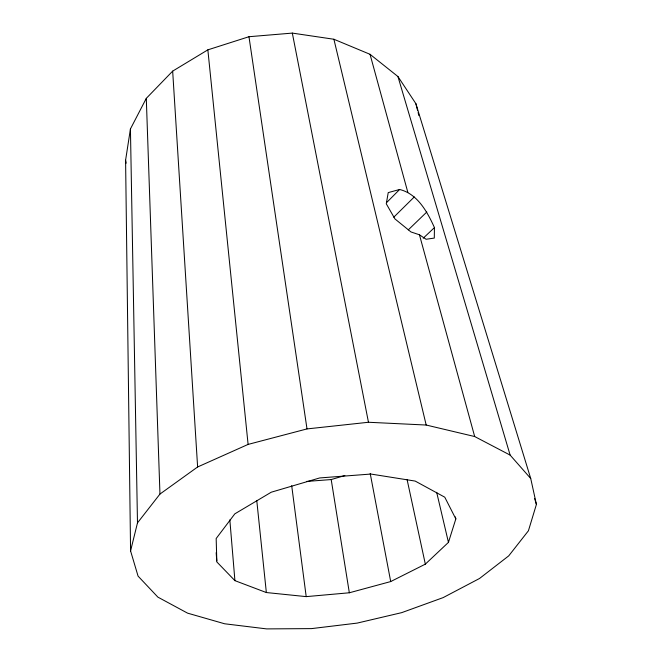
<?xml version="1.0" encoding="UTF-8"?>
<svg xmlns="http://www.w3.org/2000/svg" width="662" height="662" viewBox="0 0 662 662"><rect width="100%" height="100%" fill="white"/><g stroke="black" fill="none" stroke-linecap="round" stroke-linejoin="round"><path stroke-width="0.99" d="M434.446 227.596L434.289 238.08L426.088 239.263L419.443 234.787L410.97 231.948L394.941 218.915L386.277 203.788L388.222 192.609L399.633 189.481C417.598 193.85 427.371 212.03 434.446 227.596L423.233 238.204M125.59 160.237L130.431 128.949L146.294 98.365L172.666 71.124L207.851 49.849L248.97 36.716L292.323 33.1L333.896 39.248L370.033 54.301L397.928 76.527L415.885 103.669L530.725 478.502L536.41 504.411L528.425 530.767L508.722 555.873L479.545 578.472L443.151 597.612L401.685 612.648L357.174 623.099L311.521 628.61L266.678 628.9L224.641 623.778L187.586 613.153L157.887 597.132L138.06 576.106L130.571 550.9L125.59 160.237L126.152 163.208M130.571 550.9L137.489 522.881L130.431 128.949M455.837 518.909L444.765 497.187L415.198 481.084L370.935 474.05L319.672 477.947L271.271 492.197L234.836 513.836L216.168 538.52L216.838 561.93L234.919 580.648L266.347 592.54L306.2 596.628L349.337 592.78L390.704 581.567L425.335 564.148L448.447 542.377L455.837 518.909L455.357 516.914M137.489 522.881L159.964 494.059L197.624 466.975L248.101 444.409L307.002 428.918L368.461 422.265L426.187 425.037L474.679 436.539L510.137 455.108L530.725 478.502M386.608 202.589L399.633 189.481M393.774 217.186L414.296 196.928M408.28 229.88L426.824 211.997M306.647 481.431L331.199 479.561L344.861 475.548M534.606 498.486L536.41 504.411M397.928 76.527L510.137 455.108M370.033 54.301L407.842 192.385M419.443 234.787L474.679 436.539M415.885 103.669L417.614 110.587M418.111 112.557L418.856 115.527M333.896 39.248L426.187 425.037M436.672 492.313L448.447 542.377M407.08 479.511L425.335 564.148M292.323 33.1L368.461 422.265M370.207 473.446L390.704 581.567M331.199 479.561L349.337 592.78M248.97 36.716L307.002 428.918M291.694 485.66L306.2 596.628M256.773 500.563L266.347 592.54M207.851 49.849L248.101 444.409M229.838 519.877L234.919 580.648M216.168 552.654L216.764 560.896M172.666 71.124L197.624 466.975M146.294 98.365L159.964 494.059"/></g></svg>
